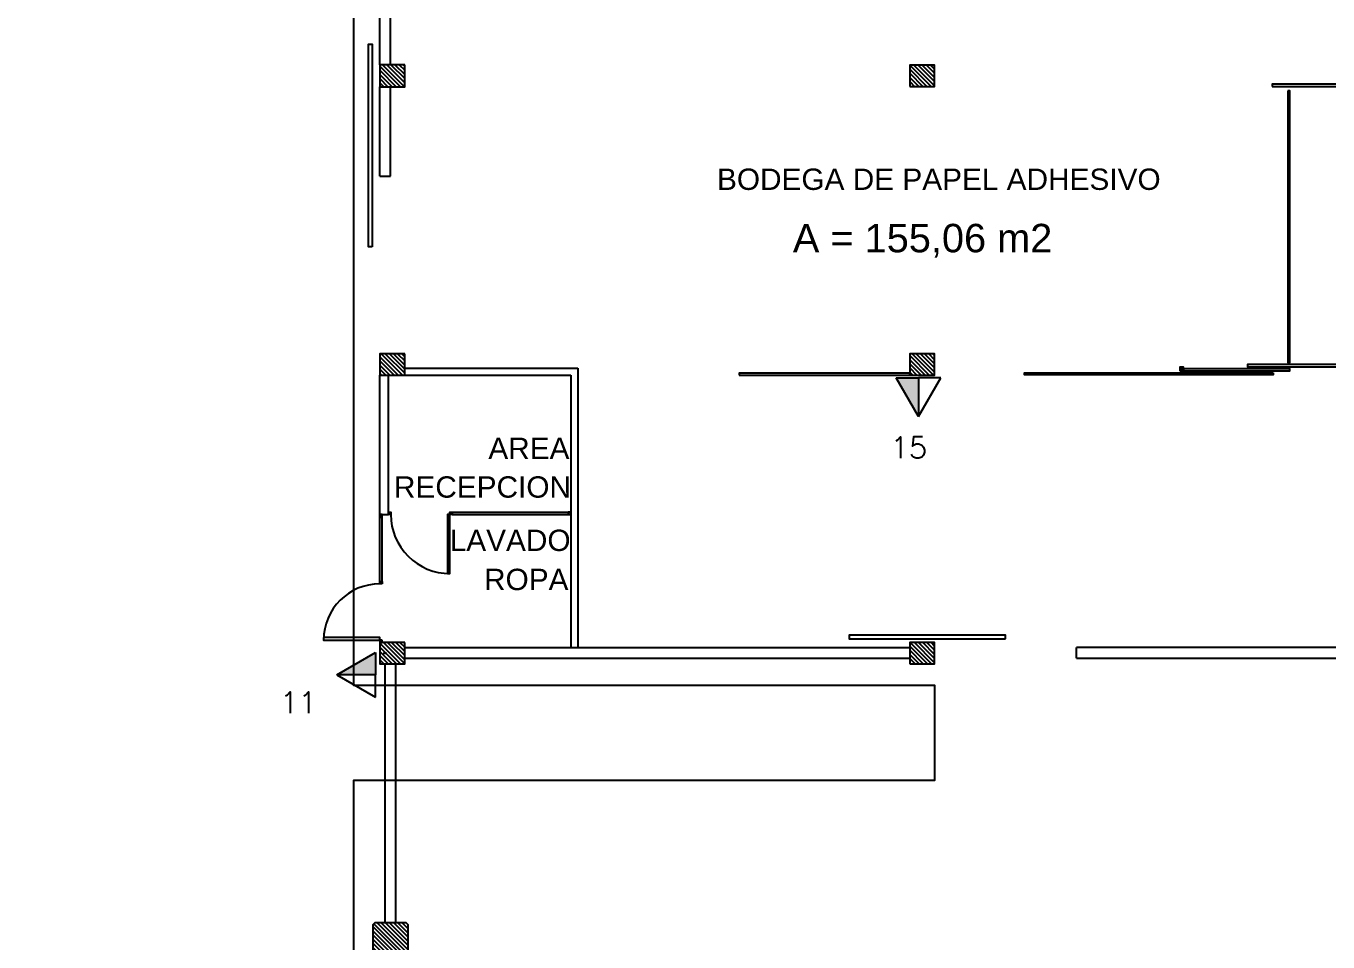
# Model space of a CAD drawing. Header units: millimetres. Extents: x -107 to 237943, y 136 to 168336.
# Drawn here: x 115936 to 134252, y 105629 to 118508 of the extents above; entities that cross this region are included whole.
import ezdxf

# ---------------------------------------------------------------- set-up
doc = ezdxf.new("R2010")
doc.units = ezdxf.units.MM
for name, color, linetype in [('areas verdes', 82, 'Continuous'), ('edificios', 7, 'Continuous'), ('estructura metálica', 7, 'Continuous'), ('Extintores CO2', 1, 'Continuous'), ('Extintores pqs', 5, 'Continuous'), ('Hidrantes', 5, 'Continuous'), ('textos', 7, 'Continuous')]:
    doc.layers.add(name, color=color, linetype=linetype)
doc.layers.add('Línea Hidrante', color=1, linetype='Continuous', lineweight=60)
doc.styles.get("Standard").update_dxf_attribs({"font": 'romans.shx', "width": 0.87})
doc.styles.add('style1', font='arial.ttf')
pattern_1 = [(315, (0, 0), (29.18583239347475, 29.18583239347474), [])]

# ---------------------------------------------------------------- blocks, each defined once
blk = doc.blocks.new('A$C375343D7')
at = {"layer": 'Extintores pqs', "lineweight": -2}
blk.add_hatch(color=256, dxfattribs=at).paths.add_polyline_path([(0, 0.9000000000014552), (0, 0), (0.5196152422686282, 0)])
for p, q in [((0, 0.9000000000014552), (-0.5196152422686282, 0)), ((0, 0), (0, 0.9000000000014552)), ((0, 0.9000000000014552), (0.5196152422686282, 0)), ((-0.5196152422686282, 0), (0, 0)), ((0.5196152422686282, 0), (0, 0))]:
    blk.add_line(p, q, dxfattribs=at)

msp = doc.modelspace()

# ---------------------------------------------------------------- hatches: boundary and pattern name
at = {"layer": 'areas verdes'}
h = msp.add_hatch(dxfattribs=at)
h.set_pattern_fill('AR-SAND', color=82, scale=3)
h.set_pattern_definition([(37.50000000000001, (0, 0), (-4.800093887952137, 146.8239711988027), [0, -115.824, 0, -129.54, 0, -123.825]), (7.499999999999999, (0, 0), (134.8569849414008, 215.0475301705063), [0, -62.48400000000001, 0, -104.394, 0, -40.005]), (327.5, (-93.726, 0), (237.2977110724374, 0.4311554035637286), [0, -38.09999999999999, 0, -137.16, 0, -179.07]), (317.5, (-93.726, 0), (229.0669357416892, 66.87879697716488), [0, -19.05, 0, -89.916, 0, -102.87])])
edge = h.paths.add_edge_path()
edge.add_arc((140845.8633712428, 127622.9747015378), 750, 0, 45.41777620433266)
edge.add_arc((134074.4402825054, 120750.8535896596), 10397.70538366041, 45.4225040356586, 95.49150742444851)
edge.add_line((133079.3984844643, 131100.8376024758), (125595.9682052913, 130467.843836434))
edge.add_line((125595.9682052913, 130467.843836434), (125644.0069300757, 129899.9165251243))
edge.add_line((125644.0069300757, 129899.9165251243), (125913.3298370075, 129922.6974844946))
edge.add_line((125913.3298370075, 129922.6974844946), (125908.2764930808, 129982.4395372296))
edge.add_line((125908.2764930808, 129982.4395372296), (126197.2445812899, 130006.8822047761))
edge.add_line((126197.2445812899, 130006.8822047761), (126206.5159379455, 129897.2736195934))
edge.add_line((126206.5159379455, 129897.2736195934), (130919.6851008039, 130295.9419557831))
edge.add_line((130919.6851008039, 130295.9419557831), (130912.0994453584, 130385.6217072963))
edge.add_line((130912.0994453584, 130385.6217072963), (131201.0675335675, 130410.0643748428))
edge.add_line((131201.0675335675, 130410.0643748428), (131208.653189013, 130320.3846233296))
edge.add_line((131208.653189013, 130320.3846233296), (133081.6552219538, 130478.8144564951))
edge.add_arc((133317.6533913683, 127688.7777427522), 2800.000000000038, 9.094947017729282e-13, 94.83491432300599, ccw=False)
edge.add_line((136117.6533913684, 127688.7777427523), (136117.6533913685, 126892.3050377548))
edge.add_line((136117.6533913685, 126892.3050377548), (136177.6533913685, 126892.3050377548))
edge.add_line((136177.6533913685, 126892.3050377548), (136177.6533913685, 126612.3050377548))
edge.add_line((136177.6533913685, 126612.3050377548), (136117.6533913685, 126612.3050377548))
edge.add_line((136117.6533913685, 126612.3050377548), (136117.6533913685, 122019.3050377548))
edge.add_line((136117.6533913685, 122019.3050377548), (136167.5478497367, 122019.3050377548))
edge.add_line((136167.5478497367, 122019.3050377548), (136167.5478497367, 121719.3050377548))
edge.add_line((136167.5478497367, 121719.3050377548), (136117.5478497367, 121719.3050377548))
edge.add_line((136117.5478497367, 121719.3050377548), (136117.5478497367, 117959.3050377546))
edge.add_line((136117.5478497367, 117959.3050377546), (136167.5478497367, 117959.3050377546))
edge.add_line((136167.5478497367, 117959.3050377546), (136167.5478497367, 117659.3050377546))
edge.add_line((136167.5478497367, 117659.3050377546), (136117.5478497367, 117659.3050377546))
edge.add_line((136117.5478497367, 117659.3050377546), (136117.5478497367, 113899.1551734884))
edge.add_line((136117.5478497367, 113899.1551734884), (136167.5478497367, 113899.1551734884))
edge.add_line((136167.5478497367, 113899.1551734884), (136167.5478497367, 113599.1551734884))
edge.add_line((136167.5478497367, 113599.1551734884), (136114.5478497366, 113599.1551734884))
edge.add_line((136114.5478497366, 113599.1551734884), (136114.5478497366, 109839.1423955291))
edge.add_line((136114.5478497366, 109839.1423955291), (136167.5478497367, 109839.1423955291))
edge.add_line((136167.5478497367, 109839.1423955291), (136167.5478497367, 109539.1423955291))
edge.add_line((136167.5478497367, 109539.1423955291), (136114.5478497366, 109539.1423955291))
edge.add_line((136114.5478497366, 109539.1423955291), (136114.5478497366, 105779.1423955291))
edge.add_line((136114.5478497366, 105779.1423955291), (136167.5478497367, 105779.1423955291))
edge.add_line((136167.5478497367, 105779.1423955291), (136167.5478497367, 105479.1423955291))
edge.add_line((136167.5478497367, 105479.1423955291), (136114.5478497366, 105479.1423955291))
edge.add_line((136114.5478497366, 105479.1423955291), (136114.5478497366, 100949.1423955291))
edge.add_line((136114.5478497366, 100949.1423955291), (136167.5478497367, 100949.1423955291))
edge.add_line((136167.5478497367, 100949.1423955291), (136167.5478497367, 100649.1423955291))
edge.add_line((136167.5478497367, 100649.1423955291), (136114.5478497366, 100649.1423955291))
edge.add_line((136114.5478497366, 100649.1423955291), (136114.5478497366, 96119.14239552907))
edge.add_line((136114.5478497366, 96119.14239552907), (136167.5478497367, 96119.14239552907))
edge.add_line((136167.5478497367, 96119.14239552907), (136167.5478497367, 95819.14239552907))
edge.add_line((136167.5478497367, 95819.14239552907), (136255.7072785764, 95819.14239552907))
edge.add_line((136255.7072785764, 95819.14239552907), (136255.7072785763, 98093.34724958739))
edge.add_line((136255.7072785763, 98093.34724958739), (136305.7072785764, 98093.34724958739))
edge.add_line((136305.7072785764, 98093.34724958739), (136305.7072785764, 95819.14239552907))
edge.add_line((136305.7072785764, 95819.14239552907), (136992.5478497367, 95819.14239552907))
edge.add_line((136992.5478497367, 95819.14239552907), (136992.5478497367, 98786.30503775462))
edge.add_line((136992.5478497367, 98786.30503775462), (141047.6533913685, 98786.30503775462))
edge.add_arc((141047.6533913685, 99336.30503775462), 550, 270, 450)
edge.add_line((141047.6533913685, 99886.30503775462), (136992.5478497367, 99886.30503775462))
edge.add_line((136992.5478497367, 99886.30503775462), (136992.5478497367, 108667.3050377546))
edge.add_line((136992.5478497367, 108667.3050377546), (141047.6533913685, 108667.3050377546))
edge.add_arc((141047.6900589387, 109217.3050377546), 550.0000012222824, 269.9961801872486, 450.0038198127514)
edge.add_line((141047.6533913685, 109767.3050377546), (136992.5478497367, 109767.3050377546))
edge.add_line((136992.5478497367, 109767.3050377546), (136992.5478497367, 118567.3050377546))
edge.add_line((136992.5478497367, 118567.3050377546), (141047.6533913685, 118567.3050377546))
edge.add_arc((141047.6538457501, 119117.3050377546), 550.0000000001877, 269.9999526651943, 450.0000473348057)
edge.add_line((141047.6533913685, 119667.3050377546), (136992.5478497367, 119667.3050377546))
edge.add_line((136992.5478497367, 119667.3050377546), (136992.5478497367, 125267.3050377546))
edge.add_line((136992.5478497367, 125267.3050377546), (136992.5478497367, 126442.3050377546))
edge.add_line((136992.5478497367, 126442.3050377546), (138167.5478497367, 126442.3050377546))
edge.add_line((138167.5478497367, 126442.3050377546), (138167.5478497367, 125467.3050377546))
edge.add_line((138167.5478497367, 125467.3050377546), (141042.2959111457, 125467.3050377546))
edge.add_arc((141037.6670330364, 126025.4821830003), 558.1963382064563, 270.4751342872455, 360.0000000000015)
edge.add_line((141595.8633712428, 126025.4821830003), (141595.8633712428, 127622.9747015378))
at = {"layer": 'edificios'}
h = msp.add_hatch(dxfattribs=at)
h.set_pattern_fill('ANSI31', color=1, scale=13, angle=270)
h.set_pattern_definition(pattern_1)
h.paths.add_polyline_path([(121262.7375989993, 117964.3050377546), (120912.7375989993, 117964.3050377546), (120912.7375989993, 117654.3050377546), (121262.7375989993, 117654.3050377546)])
h.paths.add_polyline_path([(121262.7375989996, 113899.1551734884), (120912.7375989996, 113899.1551734884), (120912.7375989996, 113599.1551734884), (121262.7375989996, 113599.1551734884)])
h.paths.add_polyline_path([(121262.7375989996, 109839.1423955291), (120912.7375989996, 109839.1423955291), (120912.7375989996, 109539.1423955291), (121262.7375989996, 109539.1423955291)])
h.paths.add_polyline_path([(120842.7375989995, 105899.1423955291), (120812.7375989995, 105869.1423955291), (120812.7375989995, 105429.1423955291), (120842.7375989995, 105399.1423955291), (121282.7375989995, 105399.1423955291), (121312.7375989995, 105429.1423955291), (121312.7375989995, 105869.1423955291), (121282.7375989995, 105899.1423955291)])
h.paths.add_polyline_path([(121192.7375989995, 100684.1423955291), (120942.7375989995, 100684.1423955291), (120942.7375989995, 100934.1423955291), (121192.7375989995, 100934.1423955291)])
h.paths.add_polyline_path([(121192.7375989995, 95854.1423955291), (120942.7375989995, 95854.1423955291), (120942.7375989995, 96104.1423955291), (121192.7375989995, 96104.1423955291)])
h.paths.add_polyline_path([(121192.7375989995, 91029.1423955291), (120942.7375989995, 91029.1423955291), (120942.7375989995, 91279.1423955291), (121192.7375989995, 91279.1423955291)])
h.paths.add_polyline_path([(120842.7375989995, 86574.14239552908), (120812.7375989995, 86544.14239552908), (120812.7375989995, 86104.14239552908), (120842.7375989995, 86074.14239552908), (121282.7375989995, 86074.14239552908), (121312.7375989995, 86104.14239552908), (121312.7375989995, 86544.14239552908), (121282.7375989995, 86574.14239552908)])
h.paths.add_polyline_path([(121192.7375989995, 81619.14239552907), (120942.7375989995, 81619.14239552907), (120942.7375989995, 81369.14239552907), (121192.7375989995, 81369.14239552907)])
h.paths.add_polyline_path([(121192.7375989995, 76789.14239552907), (120942.7375989995, 76789.14239552907), (120942.7375989995, 76539.14239552907), (121192.7375989995, 76539.14239552907)])
h = msp.add_hatch(dxfattribs=at)
h.set_pattern_fill('ANSI31', color=1, scale=13, angle=270)
h.set_pattern_definition(pattern_1)
h.paths.add_polyline_path([(128367.7375989997, 117659.3050377546), (128717.7375989997, 117659.3050377546), (128717.7375989997, 117959.3050377546), (128367.7375989997, 117959.3050377546)])
h.paths.add_polyline_path([(128367.7375989997, 113599.1551734885), (128717.7375989997, 113599.1551734885), (128717.7375989997, 113899.1551734885), (128367.7375989997, 113899.1551734885)])
h.paths.add_polyline_path([(128367.7375989997, 109539.1423955291), (128717.7375989997, 109539.1423955291), (128717.7375989997, 109839.1423955291), (128367.7375989997, 109839.1423955291)])

# ---------------------------------------------------------------- linework, layer by layer
for p, q in [((120912.7375989998, 117964.3050377546), (120912.7375989993, 120564.3050377546)), ((121062.7375989997, 117964.3050377546), (121062.7375989994, 120444.3050377547)), ((120912.7375989993, 116397.7425312628), (120912.7375989993, 117654.3050377546)), ((121062.7375989994, 116397.7425312628), (121062.7375989994, 117654.3050377546)), ((120912.7375989996, 116399.1551734884), (121062.7375989997, 116399.1551734884)), ((120912.7375989996, 111639.1423955291), (120912.7375989996, 113599.1551734884)), ((121032.7375989996, 111639.1423955291), (121032.7375989996, 113599.1551734884)), ((121262.7375989996, 113699.1551734884), (123697.7375989996, 113699.1551734885)), ((121262.7375989996, 113599.1551734884), (123597.7375989996, 113599.1551734884)), ((123597.7375989996, 113599.1551734884), (123597.7375989996, 109768.0550377547)), ((123697.7375989996, 113699.1551734885), (123697.7375989996, 109768.0550377547)), ((120912.7375989996, 111639.1423955291), (121032.7375989996, 111639.1423955291)), ((120987.7375989995, 105899.1423955291), (120987.7375989995, 109539.1423955291)), ((121137.7375989996, 105899.1423955291), (121137.7375989996, 109539.1423955291))]:
    msp.add_line(p, q, dxfattribs=at)
at = {"layer": 'edificios', "color": 40}
for p, q in [((120912.7375989995, 110699.1423955291), (120912.7375989996, 111639.1423955291)), ((120947.7375989995, 110699.1423955291), (120947.7375989995, 111604.1423955291)), ((121932.7375989996, 111674.1423955291), (123597.7375989996, 111674.142395529)), ((121932.7375989996, 111639.1423955291), (123562.7375989996, 111639.1423955291))]:
    msp.add_line(p, q, dxfattribs=at)
at = {"layer": 'edificios', "ltscale": 0.25}
for p, q in [((121262.7375989996, 109768.0550377547), (128367.7375989997, 109768.0550377547)), ((135867.7375989996, 109768.0550377547), (130716.4378704672, 109768.0550377547)), ((130716.4378704672, 109618.0550377547), (130716.4378704672, 109768.0550377547)), ((121262.7375989996, 109618.0550377547), (128367.7375989997, 109618.0550377547)), ((130716.4378704672, 109618.0550377547), (135867.7375989996, 109618.0550377547))]:
    msp.add_line(p, q, dxfattribs=at)
at = {"layer": 'edificios', "color": 6, "ltscale": 0.25}
for points in [[(120804.5731707119, 115402.07240628), (120754.5731707119, 115402.07240628), (120754.5731707119, 118252.07240628), (120804.5731707119, 118252.07240628)], [(135320.5636382906, 113716.5570978279), (135320.5636382906, 113746.5570978279), (133120.5636382906, 113746.5570978279), (133120.5636382906, 113716.5570978279)], [(133482.6451846246, 113631.7532491491), (133482.6451846246, 113601.753249149), (129982.6451846246, 113601.753249149), (129982.6451846246, 113631.7532491491)], [(129713.5790939314, 109891.9179514477), (129713.5790939314, 109941.9179514477), (127513.5790939314, 109941.9179514477), (127513.5790939314, 109891.9179514477)]]:
    msp.add_lwpolyline(points, close=True, dxfattribs=at)
at = {"layer": 'edificios', "color": 1}
for points in [[(121262.7375989993, 117964.3050377546), (120912.7375989993, 117964.3050377546), (120912.7375989993, 117654.3050377546), (121262.7375989993, 117654.3050377546)], [(128367.7375989997, 117659.3050377546), (128717.7375989997, 117659.3050377546), (128717.7375989997, 117959.3050377546), (128367.7375989997, 117959.3050377546)], [(121262.7375989996, 113899.1551734884), (120912.7375989996, 113899.1551734884), (120912.7375989996, 113599.1551734884), (121262.7375989996, 113599.1551734884)], [(128367.7375989997, 113599.1551734885), (128717.7375989997, 113599.1551734885), (128717.7375989997, 113899.1551734885), (128367.7375989997, 113899.1551734885)], [(121262.7375989996, 109839.1423955291), (120912.7375989996, 109839.1423955291), (120912.7375989996, 109539.1423955291), (121262.7375989996, 109539.1423955291)], [(128367.7375989997, 109539.1423955291), (128717.7375989997, 109539.1423955291), (128717.7375989997, 109839.1423955291), (128367.7375989997, 109839.1423955291)], [(120842.7375989995, 105899.1423955291), (120812.7375989995, 105869.1423955291), (120812.7375989995, 105429.1423955291), (120842.7375989995, 105399.1423955291), (121282.7375989995, 105399.1423955291), (121312.7375989995, 105429.1423955291), (121312.7375989995, 105869.1423955291), (121282.7375989995, 105899.1423955291)]]:
    msp.add_lwpolyline(points, close=True, dxfattribs=at)
at = {"layer": 'edificios', "color": 40}
for points in [[(120947.7375989995, 111639.1423955291), (120912.7375989995, 111639.1423955291), (120912.7375989995, 111604.1423955291), (120947.7375989995, 111604.1423955291)], [(121032.7375989996, 111639.1423955291), (121032.7375989996, 111674.1423955291), (121067.7375989996, 111674.1423955291), (121067.7375989996, 111639.1423955291)], [(121862.7375989995, 110809.1423955291), (121897.7375989995, 110809.1423955291), (121897.7375989995, 111639.1423955291), (121862.7375989995, 111639.1423955291)], [(121897.7375989996, 111639.1423955291), (121897.7375989996, 111674.1423955291), (121932.7375989996, 111674.1423955291), (121932.7375989996, 111639.1423955291)], [(123597.7375989996, 111639.1423955291), (123597.7375989996, 111674.1423955291), (123562.7375989996, 111674.1423955291), (123562.7375989996, 111639.1423955291)], [(120947.7375989995, 110664.1423955291), (120912.7375989995, 110664.1423955291), (120912.7375989995, 110699.1423955291), (120947.7375989995, 110699.1423955291)], [(120122.7375989996, 109909.1423955291), (120122.7375989996, 109874.1423955291), (120912.7375989996, 109874.1423955291), (120912.7375989996, 109909.1423955291)], [(120947.7375989995, 109874.1423955291), (120912.7375989995, 109874.1423955291), (120912.7375989995, 109839.1423955291), (120947.7375989995, 109839.1423955291)]]:
    msp.add_lwpolyline(points, close=True, dxfattribs=at)
for centre, radius, start, end in [((121897.7375989995, 111639.1423955291), 829.9999999999709, 179.999999999999, 270.000000000002), ((120912.7375989996, 109874.1423955291), 790, 90, 180)]:
    msp.add_arc(centre, radius, start, end, dxfattribs=at)
at = {"layer": 'estructura metálica', "color": 5}
for p, q in [((132217.7375989997, 113659.1551734885), (132167.7375989997, 113709.1551734885)), ((132167.7375989997, 113659.1551734885), (132217.7375989997, 113709.1551734885))]:
    msp.add_line(p, q, dxfattribs=at)
at = {"layer": 'estructura metálica', "color": 40}
msp.add_line((120960.4251734616, 109689.6100056291), (121010.4251734616, 109689.6100056291), dxfattribs=at)
at = {"layer": 'estructura metálica'}
for points in [[(133467.5478497367, 117659.3050377546), (135867.5478497367, 117659.3050377546), (135867.5478497367, 117689.3050377546), (133467.5478497367, 117689.3050377546)], [(133687.7375989997, 117599.1551734885), (133687.7375989997, 113779.1551734885), (133717.7375989997, 113779.1551734885), (133717.7375989997, 117599.1551734885)], [(125967.7375989997, 113599.1551734885), (128367.7375989997, 113599.1551734885), (128367.7375989997, 113629.1551734885), (125967.7375989997, 113629.1551734885)], [(132217.7375989997, 113659.1551734885), (133717.7375989997, 113659.1551734885), (133717.7375989997, 113689.1551734885), (132217.7375989997, 113689.1551734885)]]:
    msp.add_lwpolyline(points, close=True, dxfattribs=at)
at = {"layer": 'estructura metálica', "color": 5}
msp.add_lwpolyline([(132167.7375989997, 113659.1551734885), (132217.7375989997, 113659.1551734885), (132217.7375989997, 113709.1551734885), (132167.7375989997, 113709.1551734885)], close=True, dxfattribs=at)
at = {"layer": 'Línea Hidrante', "lineweight": -2}
msp.add_lwpolyline([(18281.96062751879, 114969.6001369111), (58948.9031111451, 114969.6001369111), (58948.9031111451, 121714.108159594), (120541.3365676331, 121714.108159594), (120541.3365676331, 109237.7280434913), (128717.7375989997, 109237.7280434913), (128717.7375989997, 107898.6160811284), (120541.3365676331, 107898.6160811284), (120541.3365676331, 95723.91113629033), (135867.5478497367, 95723.91113629033), (135867.5478497367, 95723.91113629033), (120541.3365676331, 95723.91113629033), (120541.3365676331, 72410.50255249235), (135682.704156561, 72410.50255249235), (135682.704156561, 48712.62045852402), (126137.5478497363, 48712.62045852402)], dxfattribs=at)

# ---------------------------------------------------------------- block references
at = {"layer": 'Extintores CO2', "xscale": 603.838934759394, "yscale": 603.838934759394, "zscale": 603.838934759394}
for p, rotation in [((128490.7210762791, 113561.3927570289), 180.0000000000031), ((120850.8909255712, 109384.0116931363), 90)]:
    msp.add_blockref('A$C375343D7', p, dxfattribs=dict(at, rotation=rotation))

# ---------------------------------------------------------------- texts
at = {"layer": 'Hidrantes', "color": 5, "lineweight": 30}
for s, p in [('15', (128098.5718604481, 112430.8424660777)), ('11', (119509.692860604, 108845.1594315207))]:
    msp.add_text(s, height=300.1743211996569, dxfattribs=at).set_placement(p)
at = {"layer": 'textos', "style": 'style1'}
for s, height, p in [('BODEGA DE PAPEL ADHESIVO', 300, (125656.579402092, 116203.7650560598)), ('A = 155,06 m2', 400, (126723.9631594872, 115326.4082464981)), ('AREA ', 300, (122439.6263367173, 112420.2569585674)), ('RECEPCION', 300, (121111.3173368709, 111876.3227472066)), ('LAVADO', 300, (121896.3493970793, 111126.5569308738)), ('ROPA', 300, (122379.2411886601, 110576.7268902221))]:
    msp.add_text(s, height=height, dxfattribs=at).set_placement(p)

doc.saveas('drawing.dxf')
